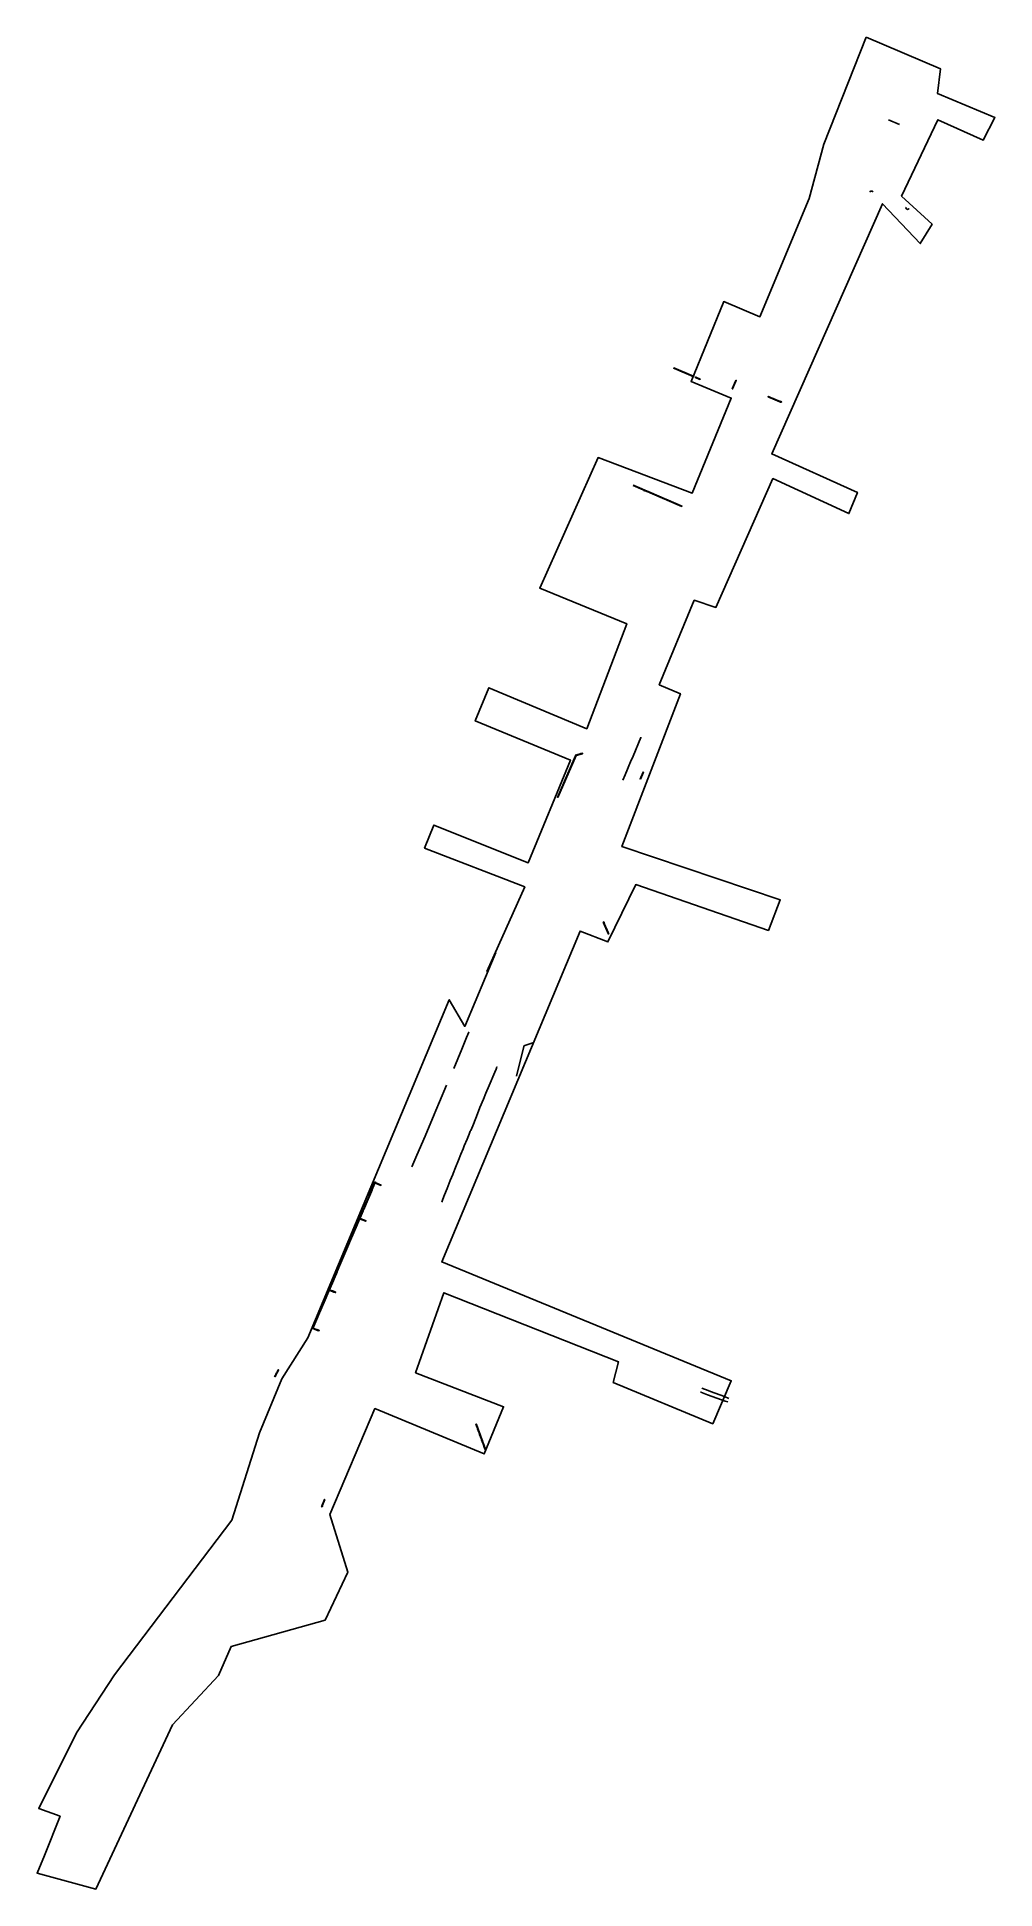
# Model space of a CAD drawing. Header units: metres. Extents: x 3778 to 4347, y -11410 to -10309.
import ezdxf

# ---------------------------------------------------------------- set-up
doc = ezdxf.new("R2010")
doc.units = ezdxf.units.M
for name, color, linetype in [('GC_DRAINAGE_TRAY', 4, 'Continuous'), ('GC_SIDEWALK_EDGE', 9, 'Continuous'), ('GC_SITE_BOUNDARY', 7, 'Continuous'), ('GC_TEST_GREEN_ZONE', 3, 'Continuous')]:
    doc.layers.add(name, color=color, linetype=linetype)

msp = doc.modelspace()

# ---------------------------------------------------------------- linework, layer by layer
at = {"layer": 'GC_DRAINAGE_TRAY'}
for points in [[(4290.6, -10361.3), (4284.1, -10358.6)], [(4168.6, -10511.2), (4156.9, -10506.3)], [(4172.3, -10512.8), (4169.7, -10511.7)], [(4193.5, -10513.5), (4191.3, -10518.5)], [(4212.6, -10523.4), (4220.2, -10526.5)], [(4132.4, -10576.1), (4161.1, -10588.4)], [(4087.6, -10761.5), (4098.5, -10736.6)], [(4098.5, -10736.5), (4102.1, -10735.5)], [(4136.7, -10750.6), (4138.5, -10746.5)], [(4117.7, -10842.7), (4114.6, -10835.6)], [(3942, -11077.2), (3978.9, -10990.8)], [(3978.9, -10990.6), (3982.5, -10992.2)], [(3969.7, -11012), (3973.4, -11013.5)], [(3951.8, -11054.4), (3955.4, -11055.9)], [(3942, -11077.2), (3945.7, -11078.7)], [(3919.5, -11105.9), (3921.6, -11101.9)], [(4044.7, -11149.1), (4039.2, -11134.4)], [(3948.9, -11178.9), (3947.3, -11183)]]:
    msp.add_lwpolyline(points, dxfattribs=at)
for points in [[(4157, -10506.3), (4156.9, -10506.5), (4156.5, -10506.3), (4156.6, -10506.1)], [(4157.5, -10506.5), (4157.4, -10506.7), (4156.9, -10506.5), (4157, -10506.3)], [(4158, -10506.7), (4157.9, -10506.9), (4157.4, -10506.7), (4157.5, -10506.5)], [(4158.4, -10506.9), (4158.3, -10507.1), (4157.9, -10506.9), (4158, -10506.7)], [(4158.9, -10507.1), (4158.8, -10507.3), (4158.3, -10507.1), (4158.4, -10506.9)], [(4159.3, -10507.3), (4159.3, -10507.5), (4158.8, -10507.3), (4158.9, -10507.1)], [(4159.8, -10507.5), (4159.7, -10507.7), (4159.3, -10507.5), (4159.3, -10507.3)], [(4160.3, -10507.7), (4160.2, -10507.9), (4159.7, -10507.7), (4159.8, -10507.5)], [(4160.7, -10507.9), (4160.6, -10508.1), (4160.2, -10507.9), (4160.3, -10507.7)], [(4161.2, -10508.1), (4161.1, -10508.3), (4160.6, -10508.1), (4160.7, -10507.9)], [(4161.7, -10508.3), (4161.6, -10508.5), (4161.1, -10508.3), (4161.2, -10508.1)], [(4162.1, -10508.4), (4162, -10508.7), (4161.6, -10508.5), (4161.7, -10508.3)], [(4162.6, -10508.6), (4162.5, -10508.9), (4162, -10508.7), (4162.1, -10508.4)], [(4163, -10508.8), (4162.9, -10509.1), (4162.5, -10508.9), (4162.6, -10508.6)], [(4163.5, -10509), (4163.4, -10509.3), (4162.9, -10509.1), (4163, -10508.8)], [(4164, -10509.2), (4163.9, -10509.5), (4163.4, -10509.3), (4163.5, -10509)], [(4164.4, -10509.4), (4164.3, -10509.7), (4163.9, -10509.5), (4164, -10509.2)], [(4164.9, -10509.6), (4164.8, -10509.8), (4164.3, -10509.7), (4164.4, -10509.4)], [(4165.3, -10509.8), (4165.2, -10510), (4164.8, -10509.8), (4164.9, -10509.6)], [(4165.8, -10510), (4165.7, -10510.2), (4165.2, -10510), (4165.3, -10509.8)], [(4166.3, -10510.2), (4166.2, -10510.4), (4165.7, -10510.2), (4165.8, -10510)], [(4166.7, -10510.4), (4166.6, -10510.6), (4166.2, -10510.4), (4166.3, -10510.2)], [(4167.2, -10510.6), (4167.1, -10510.8), (4166.6, -10510.6), (4166.7, -10510.4)], [(4167.6, -10510.8), (4167.5, -10511), (4167.1, -10510.8), (4167.2, -10510.6)], [(4168.1, -10511), (4168, -10511.2), (4167.5, -10511), (4167.6, -10510.8)], [(4168.6, -10511.2), (4168.5, -10511.4), (4168, -10511.2), (4168.1, -10511)], [(4170, -10511.8), (4169.9, -10512), (4169.4, -10511.8), (4169.5, -10511.6)], [(4170.4, -10512), (4170.3, -10512.2), (4169.9, -10512), (4170, -10511.8)], [(4170.9, -10512.2), (4170.8, -10512.4), (4170.3, -10512.2), (4170.4, -10512)], [(4171.3, -10512.4), (4171.2, -10512.6), (4170.8, -10512.4), (4170.9, -10512.2)], [(4171.8, -10512.6), (4171.7, -10512.8), (4171.2, -10512.6), (4171.3, -10512.4)], [(4172.3, -10512.8), (4172.2, -10513), (4171.7, -10512.8), (4171.8, -10512.6)], [(4192.9, -10514.8), (4193.1, -10514.9), (4192.9, -10515.4), (4192.7, -10515.3)], [(4193.1, -10514.4), (4193.3, -10514.5), (4193.1, -10514.9), (4192.9, -10514.8)], [(4193.3, -10513.9), (4193.5, -10514), (4193.3, -10514.5), (4193.1, -10514.4)], [(4193.5, -10513.5), (4193.7, -10513.5), (4193.5, -10514), (4193.3, -10513.9)], [(4191.5, -10518.1), (4191.7, -10518.1), (4191.5, -10518.6), (4191.3, -10518.5)], [(4191.7, -10517.6), (4191.9, -10517.7), (4191.7, -10518.1), (4191.5, -10518.1)], [(4191.9, -10517.1), (4192.1, -10517.2), (4191.9, -10517.7), (4191.7, -10517.6)], [(4192.1, -10516.7), (4192.3, -10516.8), (4192.1, -10517.2), (4191.9, -10517.1)], [(4192.3, -10516.2), (4192.5, -10516.3), (4192.3, -10516.8), (4192.1, -10516.7)], [(4192.5, -10515.8), (4192.7, -10515.8), (4192.5, -10516.3), (4192.3, -10516.2)], [(4192.7, -10515.3), (4192.9, -10515.4), (4192.7, -10515.8), (4192.5, -10515.8)], [(4212.6, -10523.4), (4212.7, -10523.1), (4213.2, -10523.3), (4213.1, -10523.5)], [(4213.1, -10523.5), (4213.2, -10523.3), (4213.6, -10523.5), (4213.5, -10523.7)], [(4213.5, -10523.7), (4213.6, -10523.5), (4214.1, -10523.7), (4214, -10523.9)], [(4214, -10523.9), (4214.1, -10523.7), (4214.5, -10523.9), (4214.5, -10524.1)], [(4214.5, -10524.1), (4214.5, -10523.9), (4215, -10524.1), (4214.9, -10524.3)], [(4214.9, -10524.3), (4215, -10524.1), (4215.5, -10524.3), (4215.4, -10524.5)], [(4215.4, -10524.5), (4215.5, -10524.3), (4215.9, -10524.4), (4215.8, -10524.7)], [(4215.8, -10524.7), (4215.9, -10524.4), (4216.4, -10524.6), (4216.3, -10524.9)], [(4216.3, -10524.9), (4216.4, -10524.6), (4216.9, -10524.8), (4216.8, -10525)], [(4216.8, -10525), (4216.9, -10524.8), (4217.3, -10525), (4217.2, -10525.2)], [(4217.2, -10525.2), (4217.3, -10525), (4217.8, -10525.2), (4217.7, -10525.4)], [(4217.7, -10525.4), (4217.8, -10525.2), (4218.3, -10525.4), (4218.2, -10525.6)], [(4218.2, -10525.6), (4218.3, -10525.4), (4218.7, -10525.6), (4218.6, -10525.8)], [(4218.6, -10525.8), (4218.7, -10525.6), (4219.2, -10525.8), (4219.1, -10526)], [(4219.1, -10526), (4219.2, -10525.8), (4219.6, -10525.9), (4219.6, -10526.2)], [(4219.6, -10526.2), (4219.6, -10525.9), (4220.1, -10526.1), (4220, -10526.4)], [(4220, -10526.4), (4220.1, -10526.1), (4220.6, -10526.3), (4220.5, -10526.5)], [(4132.4, -10576.1), (4132.5, -10575.9), (4132.9, -10576.1), (4132.8, -10576.3)], [(4132.8, -10576.3), (4132.9, -10576.1), (4133.4, -10576.3), (4133.3, -10576.5)], [(4133.3, -10576.5), (4133.4, -10576.3), (4133.8, -10576.5), (4133.7, -10576.7)], [(4133.7, -10576.7), (4133.8, -10576.5), (4134.3, -10576.7), (4134.2, -10576.9)], [(4134.2, -10576.9), (4134.3, -10576.7), (4134.8, -10576.8), (4134.7, -10577.1)], [(4134.7, -10577.1), (4134.8, -10576.8), (4135.2, -10577), (4135.1, -10577.3)], [(4135.1, -10577.3), (4135.2, -10577), (4135.7, -10577.2), (4135.6, -10577.5)], [(4135.6, -10577.5), (4135.7, -10577.2), (4136.1, -10577.4), (4136, -10577.7)], [(4136, -10577.7), (4136.1, -10577.4), (4136.6, -10577.6), (4136.5, -10577.9)], [(4136.5, -10577.9), (4136.6, -10577.6), (4137.1, -10577.8), (4137, -10578.1)], [(4137, -10578.1), (4137.1, -10577.8), (4137.5, -10578), (4137.4, -10578.3)], [(4137.4, -10578.3), (4137.5, -10578), (4138, -10578.2), (4137.9, -10578.5)], [(4137.9, -10578.5), (4138, -10578.2), (4138.4, -10578.4), (4138.3, -10578.7)], [(4138.3, -10578.7), (4138.4, -10578.4), (4138.9, -10578.6), (4138.8, -10578.9)], [(4138.8, -10578.9), (4138.9, -10578.6), (4139.4, -10578.8), (4139.3, -10579.1)], [(4139.3, -10579.1), (4139.4, -10578.8), (4139.8, -10579), (4139.7, -10579.2)], [(4139.7, -10579.2), (4139.8, -10579), (4140.3, -10579.2), (4140.2, -10579.4)], [(4140.2, -10579.4), (4140.3, -10579.2), (4140.7, -10579.4), (4140.6, -10579.6)], [(4140.6, -10579.6), (4140.7, -10579.4), (4141.2, -10579.6), (4141.1, -10579.8)], [(4141.1, -10579.8), (4141.2, -10579.6), (4141.7, -10579.8), (4141.6, -10580)], [(4141.6, -10580), (4141.7, -10579.8), (4142.1, -10580), (4142, -10580.2)], [(4142, -10580.2), (4142.1, -10580), (4142.6, -10580.2), (4142.5, -10580.4)], [(4142.5, -10580.4), (4142.6, -10580.2), (4143, -10580.4), (4142.9, -10580.6)], [(4142.9, -10580.6), (4143, -10580.4), (4143.5, -10580.6), (4143.4, -10580.8)], [(4143.4, -10580.8), (4143.5, -10580.6), (4144, -10580.8), (4143.9, -10581)], [(4143.9, -10581), (4144, -10580.8), (4144.4, -10581), (4144.3, -10581.2)], [(4144.3, -10581.2), (4144.4, -10581), (4144.9, -10581.2), (4144.8, -10581.4)], [(4144.8, -10581.4), (4144.9, -10581.2), (4145.3, -10581.4), (4145.2, -10581.6)], [(4145.2, -10581.6), (4145.3, -10581.4), (4145.8, -10581.6), (4145.7, -10581.8)], [(4145.7, -10581.8), (4145.8, -10581.6), (4146.3, -10581.8), (4146.2, -10582)], [(4146.2, -10582), (4146.3, -10581.8), (4146.7, -10582), (4146.6, -10582.2)], [(4146.6, -10582.2), (4146.7, -10582), (4147.2, -10582.2), (4147.1, -10582.4)], [(4147.1, -10582.4), (4147.2, -10582.2), (4147.6, -10582.4), (4147.5, -10582.6)], [(4147.5, -10582.6), (4147.6, -10582.4), (4148.1, -10582.6), (4148, -10582.8)], [(4148, -10582.8), (4148.1, -10582.6), (4148.6, -10582.8), (4148.5, -10583)], [(4148.5, -10583), (4148.6, -10582.8), (4149, -10583), (4148.9, -10583.2)], [(4148.9, -10583.2), (4149, -10583), (4149.5, -10583.2), (4149.4, -10583.4)], [(4149.4, -10583.4), (4149.5, -10583.2), (4149.9, -10583.4), (4149.8, -10583.6)], [(4149.8, -10583.6), (4149.9, -10583.4), (4150.4, -10583.6), (4150.3, -10583.8)], [(4150.3, -10583.8), (4150.4, -10583.6), (4150.8, -10583.8), (4150.8, -10584)], [(4150.8, -10584), (4150.8, -10583.8), (4151.3, -10583.9), (4151.2, -10584.2)], [(4151.2, -10584.2), (4151.3, -10583.9), (4151.8, -10584.1), (4151.7, -10584.4)], [(4151.7, -10584.4), (4151.8, -10584.1), (4152.2, -10584.3), (4152.1, -10584.6)], [(4152.1, -10584.6), (4152.2, -10584.3), (4152.7, -10584.5), (4152.6, -10584.8)], [(4152.6, -10584.8), (4152.7, -10584.5), (4153.1, -10584.7), (4153, -10585)], [(4153, -10585), (4153.1, -10584.7), (4153.6, -10584.9), (4153.5, -10585.2)], [(4153.5, -10585.2), (4153.6, -10584.9), (4154.1, -10585.1), (4154, -10585.4)], [(4154, -10585.4), (4154.1, -10585.1), (4154.5, -10585.3), (4154.4, -10585.6)], [(4154.4, -10585.6), (4154.5, -10585.3), (4155, -10585.5), (4154.9, -10585.8)], [(4154.9, -10585.8), (4155, -10585.5), (4155.4, -10585.7), (4155.3, -10586)], [(4155.3, -10586), (4155.4, -10585.7), (4155.9, -10585.9), (4155.8, -10586.1)], [(4155.8, -10586.1), (4155.9, -10585.9), (4156.4, -10586.1), (4156.3, -10586.3)], [(4156.3, -10586.3), (4156.4, -10586.1), (4156.8, -10586.3), (4156.7, -10586.5)], [(4156.7, -10586.5), (4156.8, -10586.3), (4157.3, -10586.5), (4157.2, -10586.7)], [(4157.2, -10586.7), (4157.3, -10586.5), (4157.7, -10586.7), (4157.6, -10586.9)], [(4157.6, -10586.9), (4157.7, -10586.7), (4158.2, -10586.9), (4158.1, -10587.1)], [(4158.1, -10587.1), (4158.2, -10586.9), (4158.7, -10587.1), (4158.6, -10587.3)], [(4158.6, -10587.3), (4158.7, -10587.1), (4159.1, -10587.3), (4159, -10587.5)], [(4159, -10587.5), (4159.1, -10587.3), (4159.6, -10587.5), (4159.5, -10587.7)], [(4159.5, -10587.7), (4159.6, -10587.5), (4160, -10587.7), (4159.9, -10587.9)], [(4159.9, -10587.9), (4160, -10587.7), (4160.5, -10587.9), (4160.4, -10588.1)], [(4160.4, -10588.1), (4160.5, -10587.9), (4161, -10588.1), (4160.9, -10588.3)], [(4160.9, -10588.3), (4161, -10588.1), (4161.4, -10588.3), (4161.3, -10588.5)], [(4101.4, -10735.7), (4101.3, -10735.4), (4101.8, -10735.3), (4101.8, -10735.5)], [(4101.8, -10735.5), (4101.8, -10735.3), (4102.3, -10735.2), (4102.3, -10735.4)], [(4094, -10746.8), (4093.8, -10746.7), (4094, -10746.3), (4094.2, -10746.4)], [(4094.2, -10746.4), (4094, -10746.3), (4094.2, -10745.8), (4094.4, -10745.9)], [(4094.4, -10745.9), (4094.2, -10745.8), (4094.4, -10745.4), (4094.6, -10745.5)], [(4094.6, -10745.5), (4094.4, -10745.4), (4094.6, -10744.9), (4094.8, -10745)], [(4094.8, -10745), (4094.6, -10744.9), (4094.8, -10744.4), (4095, -10744.5)], [(4095, -10744.5), (4094.8, -10744.4), (4095, -10744), (4095.2, -10744.1)], [(4095.2, -10744.1), (4095, -10744), (4095.2, -10743.5), (4095.4, -10743.6)], [(4095.4, -10743.6), (4095.2, -10743.5), (4095.4, -10743.1), (4095.6, -10743.2)], [(4095.6, -10743.2), (4095.4, -10743.1), (4095.6, -10742.6), (4095.8, -10742.7)], [(4095.8, -10742.7), (4095.6, -10742.6), (4095.8, -10742.2), (4096, -10742.3)], [(4096, -10742.3), (4095.8, -10742.2), (4096, -10741.7), (4096.2, -10741.8)], [(4096.2, -10741.8), (4096, -10741.7), (4096.2, -10741.2), (4096.4, -10741.3)], [(4096.4, -10741.3), (4096.2, -10741.2), (4096.4, -10740.8), (4096.6, -10740.9)], [(4096.6, -10740.9), (4096.4, -10740.8), (4096.6, -10740.3), (4096.8, -10740.4)], [(4096.8, -10740.4), (4096.6, -10740.3), (4096.8, -10739.9), (4097, -10740)], [(4097, -10740), (4096.8, -10739.9), (4097, -10739.4), (4097.2, -10739.5)], [(4097.2, -10739.5), (4097, -10739.4), (4097.2, -10738.9), (4097.4, -10739)], [(4097.4, -10739), (4097.2, -10738.9), (4097.4, -10738.5), (4097.6, -10738.6)], [(4097.6, -10738.6), (4097.4, -10738.5), (4097.6, -10738), (4097.8, -10738.1)], [(4097.8, -10738.1), (4097.6, -10738), (4097.8, -10737.6), (4098, -10737.7)], [(4098, -10737.7), (4097.8, -10737.6), (4098, -10737.1), (4098.2, -10737.2)], [(4098.2, -10737.2), (4098, -10737.1), (4098.2, -10736.7), (4098.4, -10736.8)], [(4098.4, -10736.8), (4098.2, -10736.7), (4098.4, -10736.2), (4098.6, -10736.3)], [(4098.5, -10736.5), (4098.4, -10736.3), (4098.9, -10736.1), (4099, -10736.4)], [(4099, -10736.4), (4098.9, -10736.1), (4099.4, -10736), (4099.4, -10736.2)], [(4099.4, -10736.2), (4099.4, -10736), (4099.9, -10735.9), (4099.9, -10736.1)], [(4099.9, -10736.1), (4099.9, -10735.9), (4100.3, -10735.7), (4100.4, -10736)], [(4100.4, -10736), (4100.3, -10735.7), (4100.8, -10735.6), (4100.9, -10735.8)], [(4100.9, -10735.8), (4100.8, -10735.6), (4101.3, -10735.4), (4101.4, -10735.7)], [(4138.3, -10746.9), (4138.1, -10746.8), (4138.3, -10746.4), (4138.5, -10746.5)], [(4089.2, -10757.8), (4089, -10757.7), (4089.2, -10757.3), (4089.4, -10757.4)], [(4089.4, -10757.4), (4089.2, -10757.3), (4089.4, -10756.8), (4089.6, -10756.9)], [(4089.6, -10756.9), (4089.4, -10756.8), (4089.6, -10756.4), (4089.8, -10756.5)], [(4089.8, -10756.5), (4089.6, -10756.4), (4089.8, -10755.9), (4090, -10756)], [(4090, -10756), (4089.8, -10755.9), (4090, -10755.4), (4090.2, -10755.5)], [(4090.2, -10755.5), (4090, -10755.4), (4090.2, -10755), (4090.4, -10755.1)], [(4090.4, -10755.1), (4090.2, -10755), (4090.4, -10754.5), (4090.6, -10754.6)], [(4090.6, -10754.6), (4090.4, -10754.5), (4090.6, -10754.1), (4090.8, -10754.2)], [(4090.8, -10754.2), (4090.6, -10754.1), (4090.8, -10753.6), (4091, -10753.7)], [(4091, -10753.7), (4090.8, -10753.6), (4091, -10753.2), (4091.2, -10753.3)], [(4091.2, -10753.3), (4091, -10753.2), (4091.2, -10752.7), (4091.4, -10752.8)], [(4091.4, -10752.8), (4091.2, -10752.7), (4091.4, -10752.2), (4091.6, -10752.3)], [(4091.6, -10752.3), (4091.4, -10752.2), (4091.6, -10751.8), (4091.8, -10751.9)], [(4091.8, -10751.9), (4091.6, -10751.8), (4091.8, -10751.3), (4092, -10751.4)], [(4092, -10751.4), (4091.8, -10751.3), (4092, -10750.9), (4092.2, -10751)], [(4092.2, -10751), (4092, -10750.9), (4092.2, -10750.4), (4092.4, -10750.5)], [(4092.4, -10750.5), (4092.2, -10750.4), (4092.4, -10749.9), (4092.6, -10750)], [(4092.6, -10750), (4092.4, -10749.9), (4092.6, -10749.5), (4092.8, -10749.6)], [(4092.8, -10749.6), (4092.6, -10749.5), (4092.8, -10749), (4093, -10749.1)], [(4093, -10749.1), (4092.8, -10749), (4093, -10748.6), (4093.2, -10748.7)], [(4093.2, -10748.7), (4093, -10748.6), (4093.2, -10748.1), (4093.4, -10748.2)], [(4093.4, -10748.2), (4093.2, -10748.1), (4093.4, -10747.7), (4093.6, -10747.8)], [(4093.6, -10747.8), (4093.4, -10747.7), (4093.6, -10747.2), (4093.8, -10747.3)], [(4093.8, -10747.3), (4093.6, -10747.2), (4093.8, -10746.7), (4094, -10746.8)], [(4136.7, -10750.6), (4136.5, -10750.5), (4136.7, -10750), (4136.9, -10750.1)], [(4136.9, -10750.1), (4136.7, -10750), (4136.9, -10749.6), (4137.1, -10749.7)], [(4137.1, -10749.7), (4136.9, -10749.6), (4137.1, -10749.1), (4137.3, -10749.2)], [(4137.3, -10749.2), (4137.1, -10749.1), (4137.3, -10748.7), (4137.5, -10748.8)], [(4137.5, -10748.8), (4137.3, -10748.7), (4137.5, -10748.2), (4137.7, -10748.3)], [(4137.7, -10748.3), (4137.5, -10748.2), (4137.7, -10747.8), (4137.9, -10747.9)], [(4137.9, -10747.9), (4137.7, -10747.8), (4137.9, -10747.3), (4138.1, -10747.4)], [(4138.1, -10747.4), (4137.9, -10747.3), (4138.1, -10746.8), (4138.3, -10746.9)], [(4087.6, -10761.5), (4087.4, -10761.4), (4087.6, -10760.9), (4087.8, -10761)], [(4087.8, -10761), (4087.6, -10760.9), (4087.8, -10760.5), (4088, -10760.6)], [(4088, -10760.6), (4087.8, -10760.5), (4088, -10760), (4088.2, -10760.1)], [(4088.2, -10760.1), (4088, -10760), (4088.2, -10759.6), (4088.4, -10759.7)], [(4088.4, -10759.7), (4088.2, -10759.6), (4088.4, -10759.1), (4088.6, -10759.2)], [(4088.6, -10759.2), (4088.4, -10759.1), (4088.6, -10758.7), (4088.8, -10758.8)], [(4088.8, -10758.8), (4088.6, -10758.7), (4088.8, -10758.2), (4089, -10758.3)], [(4089, -10758.3), (4088.8, -10758.2), (4089, -10757.7), (4089.2, -10757.8)], [(4114.6, -10835.6), (4114.9, -10835.5), (4115.1, -10836), (4114.8, -10836.1)], [(4114.8, -10836.1), (4115.1, -10836), (4115.3, -10836.4), (4115, -10836.5)], [(4115, -10836.5), (4115.2, -10836.4), (4115.4, -10836.9), (4115.2, -10837)], [(4115.2, -10836.9), (4115.4, -10836.8), (4115.6, -10837.3), (4115.4, -10837.4)], [(4115.4, -10837.4), (4115.6, -10837.3), (4115.8, -10837.7), (4115.6, -10837.8)], [(4115.6, -10837.8), (4115.8, -10837.7), (4116, -10838.2), (4115.8, -10838.3)], [(4115.8, -10838.3), (4116, -10838.2), (4116.2, -10838.6), (4116, -10838.7)], [(4116, -10838.7), (4116.2, -10838.6), (4116.4, -10839.1), (4116.2, -10839.2)], [(4116.2, -10839.1), (4116.4, -10839), (4116.6, -10839.5), (4116.4, -10839.6)], [(4116.4, -10839.6), (4116.6, -10839.5), (4116.8, -10839.9), (4116.6, -10840)], [(4116.6, -10840), (4116.8, -10839.9), (4117, -10840.4), (4116.8, -10840.5)], [(4116.7, -10840.5), (4117, -10840.4), (4117.2, -10840.8), (4116.9, -10840.9)], [(4116.9, -10840.9), (4117.2, -10840.8), (4117.4, -10841.3), (4117.1, -10841.4)], [(4117.1, -10841.3), (4117.4, -10841.2), (4117.6, -10841.7), (4117.3, -10841.8)], [(4117.3, -10841.8), (4117.5, -10841.7), (4117.7, -10842.1), (4117.5, -10842.2)], [(4117.5, -10842.2), (4117.7, -10842.1), (4117.9, -10842.6), (4117.7, -10842.7)], [(3975, -11000), (3974.8, -10999.9), (3975, -10999.4), (3975.2, -10999.5)], [(3975.2, -10999.5), (3975, -10999.4), (3975.2, -10999), (3975.4, -10999.1)], [(3975.4, -10999.1), (3975.2, -10999), (3975.4, -10998.5), (3975.6, -10998.6)], [(3975.6, -10998.6), (3975.4, -10998.5), (3975.5, -10998), (3975.8, -10998.1)], [(3975.8, -10998.1), (3975.5, -10998), (3975.7, -10997.6), (3976, -10997.7)], [(3976, -10997.7), (3975.7, -10997.6), (3975.9, -10997.1), (3976.2, -10997.2)], [(3976.2, -10997.2), (3975.9, -10997.1), (3976.1, -10996.7), (3976.4, -10996.8)], [(3976.4, -10996.8), (3976.1, -10996.7), (3976.3, -10996.2), (3976.6, -10996.3)], [(3976.6, -10996.3), (3976.3, -10996.2), (3976.5, -10995.7), (3976.8, -10995.8)], [(3976.8, -10995.8), (3976.5, -10995.7), (3976.7, -10995.3), (3977, -10995.4)], [(3977, -10995.4), (3976.7, -10995.3), (3976.9, -10994.8), (3977.2, -10994.9)], [(3977.2, -10994.9), (3976.9, -10994.8), (3977.1, -10994.4), (3977.3, -10994.5)], [(3977.3, -10994.5), (3977.1, -10994.4), (3977.3, -10993.9), (3977.5, -10994)], [(3977.5, -10994), (3977.3, -10993.9), (3977.5, -10993.4), (3977.7, -10993.5)], [(3977.7, -10993.5), (3977.5, -10993.4), (3977.7, -10993), (3977.9, -10993.1)], [(3977.9, -10993.1), (3977.7, -10993), (3977.9, -10992.5), (3978.1, -10992.6)], [(3978.1, -10992.6), (3977.9, -10992.5), (3978.1, -10992.1), (3978.3, -10992.2)], [(3978.3, -10992.2), (3978.1, -10992.1), (3978.3, -10991.6), (3978.5, -10991.7)], [(3978.5, -10991.7), (3978.3, -10991.6), (3978.5, -10991.1), (3978.7, -10991.2)], [(3978.7, -10991.2), (3978.5, -10991.1), (3978.7, -10990.7), (3978.9, -10990.8)], [(3978.9, -10990.8), (3978.7, -10990.7), (3978.9, -10990.2), (3979.1, -10990.3)], [(3978.9, -10990.6), (3979, -10990.3), (3979.4, -10990.5), (3979.3, -10990.8)], [(3979.3, -10990.8), (3979.4, -10990.5), (3979.9, -10990.8), (3979.8, -10991)], [(3979.8, -10991), (3979.9, -10990.8), (3980.4, -10991), (3980.3, -10991.2)], [(3980.3, -10991.2), (3980.4, -10991), (3980.8, -10991.2), (3980.7, -10991.4)], [(3980.7, -10991.4), (3980.8, -10991.2), (3981.3, -10991.4), (3981.2, -10991.6)], [(3981.2, -10991.6), (3981.3, -10991.4), (3981.7, -10991.6), (3981.6, -10991.8)], [(3981.6, -10991.8), (3981.7, -10991.6), (3982.2, -10991.8), (3982.1, -10992)], [(3982.1, -10992), (3982.2, -10991.8), (3982.6, -10992), (3982.5, -10992.2)], [(3970.3, -11011), (3970.1, -11010.9), (3970.2, -11010.5), (3970.5, -11010.6)], [(3970.5, -11010.6), (3970.2, -11010.5), (3970.4, -11010), (3970.7, -11010.1)], [(3970.7, -11010.1), (3970.4, -11010), (3970.6, -11009.5), (3970.9, -11009.6)], [(3970.9, -11009.6), (3970.6, -11009.5), (3970.8, -11009.1), (3971.1, -11009.2)], [(3971.1, -11009.2), (3970.8, -11009.1), (3971, -11008.6), (3971.3, -11008.7)], [(3971.3, -11008.7), (3971, -11008.6), (3971.2, -11008.2), (3971.5, -11008.3)], [(3971.5, -11008.3), (3971.2, -11008.2), (3971.4, -11007.7), (3971.7, -11007.8)], [(3971.7, -11007.8), (3971.4, -11007.7), (3971.6, -11007.2), (3971.9, -11007.3)], [(3971.9, -11007.3), (3971.6, -11007.2), (3971.8, -11006.8), (3972, -11006.9)], [(3972, -11006.9), (3971.8, -11006.8), (3972, -11006.3), (3972.2, -11006.4)], [(3972.2, -11006.4), (3972, -11006.3), (3972.2, -11005.9), (3972.4, -11006)], [(3972.4, -11006), (3972.2, -11005.9), (3972.4, -11005.4), (3972.6, -11005.5)], [(3972.6, -11005.5), (3972.4, -11005.4), (3972.6, -11004.9), (3972.8, -11005)], [(3972.8, -11005), (3972.6, -11004.9), (3972.8, -11004.5), (3973, -11004.6)], [(3973, -11004.6), (3972.8, -11004.5), (3973, -11004), (3973.2, -11004.1)], [(3973.2, -11004.1), (3973, -11004), (3973.2, -11003.6), (3973.4, -11003.7)], [(3973.4, -11003.7), (3973.2, -11003.6), (3973.4, -11003.1), (3973.6, -11003.2)], [(3973.6, -11003.2), (3973.4, -11003.1), (3973.6, -11002.6), (3973.8, -11002.7)], [(3973.8, -11002.7), (3973.6, -11002.6), (3973.8, -11002.2), (3974, -11002.3)], [(3974, -11002.3), (3973.8, -11002.2), (3974, -11001.7), (3974.2, -11001.8)], [(3974.2, -11001.8), (3974, -11001.7), (3974.2, -11001.3), (3974.4, -11001.4)], [(3974.4, -11001.4), (3974.2, -11001.3), (3974.4, -11000.8), (3974.6, -11000.9)], [(3974.6, -11000.9), (3974.4, -11000.8), (3974.6, -11000.3), (3974.8, -11000.4)], [(3974.8, -11000.4), (3974.6, -11000.3), (3974.8, -10999.9), (3975, -11000)], [(3965.6, -11022.1), (3965.3, -11022), (3965.5, -11021.5), (3965.8, -11021.6)], [(3965.8, -11021.6), (3965.5, -11021.5), (3965.7, -11021), (3966, -11021.1)], [(3966, -11021.1), (3965.7, -11021), (3965.9, -11020.6), (3966.2, -11020.7)], [(3966.2, -11020.7), (3965.9, -11020.6), (3966.1, -11020.1), (3966.4, -11020.2)], [(3966.4, -11020.2), (3966.1, -11020.1), (3966.3, -11019.7), (3966.6, -11019.8)], [(3966.6, -11019.8), (3966.3, -11019.7), (3966.5, -11019.2), (3966.8, -11019.3)], [(3966.8, -11019.3), (3966.5, -11019.2), (3966.7, -11018.7), (3966.9, -11018.8)], [(3966.9, -11018.8), (3966.7, -11018.7), (3966.9, -11018.3), (3967.1, -11018.4)], [(3967.1, -11018.4), (3966.9, -11018.3), (3967.1, -11017.8), (3967.3, -11017.9)], [(3967.3, -11017.9), (3967.1, -11017.8), (3967.3, -11017.4), (3967.5, -11017.5)], [(3967.5, -11017.5), (3967.3, -11017.4), (3967.5, -11016.9), (3967.7, -11017)], [(3967.7, -11017), (3967.5, -11016.9), (3967.7, -11016.4), (3967.9, -11016.5)], [(3967.9, -11016.5), (3967.7, -11016.4), (3967.9, -11016), (3968.1, -11016.1)], [(3968.1, -11016.1), (3967.9, -11016), (3968.1, -11015.5), (3968.3, -11015.6)], [(3968.3, -11015.6), (3968.1, -11015.5), (3968.3, -11015.1), (3968.5, -11015.2)], [(3968.5, -11015.2), (3968.3, -11015.1), (3968.5, -11014.6), (3968.7, -11014.7)], [(3968.7, -11014.7), (3968.5, -11014.6), (3968.7, -11014.1), (3968.9, -11014.2)], [(3968.9, -11014.2), (3968.7, -11014.1), (3968.9, -11013.7), (3969.1, -11013.8)], [(3969.1, -11013.8), (3968.9, -11013.7), (3969.1, -11013.2), (3969.3, -11013.3)], [(3969.3, -11013.3), (3969.1, -11013.2), (3969.3, -11012.8), (3969.5, -11012.9)], [(3969.5, -11012.9), (3969.3, -11012.8), (3969.5, -11012.3), (3969.7, -11012.4)], [(3969.7, -11012.4), (3969.5, -11012.3), (3969.7, -11011.8), (3969.9, -11011.9)], [(3969.9, -11011.9), (3969.7, -11011.8), (3969.9, -11011.4), (3970.1, -11011.5)], [(3969.7, -11012), (3969.8, -11011.7), (3970.3, -11011.9), (3970.2, -11012.2)], [(3970.1, -11011.5), (3969.9, -11011.4), (3970.1, -11010.9), (3970.3, -11011)], [(3970.2, -11012.2), (3970.3, -11011.9), (3970.7, -11012.1), (3970.6, -11012.3)], [(3970.6, -11012.3), (3970.7, -11012.1), (3971.2, -11012.3), (3971.1, -11012.5)], [(3971.1, -11012.5), (3971.2, -11012.3), (3971.6, -11012.5), (3971.6, -11012.7)], [(3971.6, -11012.7), (3971.6, -11012.5), (3972.1, -11012.7), (3972, -11012.9)], [(3972, -11012.9), (3972.1, -11012.7), (3972.6, -11012.9), (3972.5, -11013.1)], [(3972.5, -11013.1), (3972.6, -11012.9), (3973, -11013.1), (3972.9, -11013.3)], [(3972.9, -11013.3), (3973, -11013.1), (3973.5, -11013.2), (3973.4, -11013.5)], [(3960.9, -11033.1), (3960.6, -11033), (3960.8, -11032.5), (3961.1, -11032.6)], [(3961.1, -11032.6), (3960.8, -11032.5), (3961, -11032.1), (3961.3, -11032.2)], [(3961.3, -11032.2), (3961, -11032.1), (3961.2, -11031.6), (3961.5, -11031.7)], [(3961.5, -11031.7), (3961.2, -11031.6), (3961.4, -11031.2), (3961.7, -11031.3)], [(3961.7, -11031.3), (3961.4, -11031.2), (3961.6, -11030.7), (3961.8, -11030.8)], [(3961.8, -11030.8), (3961.6, -11030.7), (3961.8, -11030.2), (3962, -11030.3)], [(3962, -11030.3), (3961.8, -11030.2), (3962, -11029.8), (3962.2, -11029.9)], [(3962.2, -11029.9), (3962, -11029.8), (3962.2, -11029.3), (3962.4, -11029.4)], [(3962.4, -11029.4), (3962.2, -11029.3), (3962.4, -11028.9), (3962.6, -11029)], [(3962.6, -11029), (3962.4, -11028.9), (3962.6, -11028.4), (3962.8, -11028.5)], [(3962.8, -11028.5), (3962.6, -11028.4), (3962.8, -11027.9), (3963, -11028)], [(3963, -11028), (3962.8, -11027.9), (3963, -11027.5), (3963.2, -11027.6)], [(3963.2, -11027.6), (3963, -11027.5), (3963.2, -11027), (3963.4, -11027.1)], [(3963.4, -11027.1), (3963.2, -11027), (3963.4, -11026.6), (3963.6, -11026.7)], [(3963.6, -11026.7), (3963.4, -11026.6), (3963.6, -11026.1), (3963.8, -11026.2)], [(3963.8, -11026.2), (3963.6, -11026.1), (3963.8, -11025.6), (3964, -11025.7)], [(3964, -11025.7), (3963.8, -11025.6), (3964, -11025.2), (3964.2, -11025.3)], [(3964.2, -11025.3), (3964, -11025.2), (3964.2, -11024.7), (3964.4, -11024.8)], [(3964.4, -11024.8), (3964.2, -11024.7), (3964.4, -11024.3), (3964.6, -11024.4)], [(3964.6, -11024.4), (3964.4, -11024.3), (3964.6, -11023.8), (3964.8, -11023.9)], [(3964.8, -11023.9), (3964.6, -11023.8), (3964.8, -11023.3), (3965, -11023.4)], [(3965, -11023.4), (3964.8, -11023.3), (3965, -11022.9), (3965.2, -11023)], [(3965.2, -11023), (3965, -11022.9), (3965.1, -11022.4), (3965.4, -11022.5)], [(3965.4, -11022.5), (3965.1, -11022.4), (3965.3, -11022), (3965.6, -11022.1)], [(3956.2, -11044.1), (3955.9, -11044), (3956.1, -11043.6), (3956.4, -11043.7)], [(3956.4, -11043.7), (3956.1, -11043.6), (3956.3, -11043.1), (3956.5, -11043.2)], [(3956.5, -11043.2), (3956.3, -11043.1), (3956.5, -11042.7), (3956.7, -11042.8)], [(3956.7, -11042.8), (3956.5, -11042.7), (3956.7, -11042.2), (3956.9, -11042.3)], [(3956.9, -11042.3), (3956.7, -11042.2), (3956.9, -11041.7), (3957.1, -11041.8)], [(3957.1, -11041.8), (3956.9, -11041.7), (3957.1, -11041.3), (3957.3, -11041.4)], [(3957.3, -11041.4), (3957.1, -11041.3), (3957.3, -11040.8), (3957.5, -11040.9)], [(3957.5, -11040.9), (3957.3, -11040.8), (3957.5, -11040.4), (3957.7, -11040.5)], [(3957.7, -11040.5), (3957.5, -11040.4), (3957.7, -11039.9), (3957.9, -11040)], [(3957.9, -11040), (3957.7, -11039.9), (3957.9, -11039.4), (3958.1, -11039.5)], [(3958.1, -11039.5), (3957.9, -11039.4), (3958.1, -11039), (3958.3, -11039.1)], [(3958.3, -11039.1), (3958.1, -11039), (3958.3, -11038.5), (3958.5, -11038.6)], [(3958.5, -11038.6), (3958.3, -11038.5), (3958.5, -11038.1), (3958.7, -11038.2)], [(3958.7, -11038.2), (3958.5, -11038.1), (3958.7, -11037.6), (3958.9, -11037.7)], [(3958.9, -11037.7), (3958.7, -11037.6), (3958.9, -11037.1), (3959.1, -11037.2)], [(3959.1, -11037.2), (3958.9, -11037.1), (3959.1, -11036.7), (3959.3, -11036.8)], [(3959.3, -11036.8), (3959.1, -11036.7), (3959.3, -11036.2), (3959.5, -11036.3)], [(3959.5, -11036.3), (3959.3, -11036.2), (3959.5, -11035.8), (3959.7, -11035.9)], [(3959.7, -11035.9), (3959.5, -11035.8), (3959.7, -11035.3), (3959.9, -11035.4)], [(3959.9, -11035.4), (3959.7, -11035.3), (3959.9, -11034.8), (3960.1, -11034.9)], [(3960.1, -11034.9), (3959.9, -11034.8), (3960, -11034.4), (3960.3, -11034.5)], [(3960.3, -11034.5), (3960, -11034.4), (3960.2, -11033.9), (3960.5, -11034)], [(3960.5, -11034), (3960.2, -11033.9), (3960.4, -11033.5), (3960.7, -11033.6)], [(3960.7, -11033.6), (3960.4, -11033.5), (3960.6, -11033), (3960.9, -11033.1)], [(3951.4, -11055.2), (3951.2, -11055.1), (3951.4, -11054.6), (3951.6, -11054.7)], [(3951.6, -11054.7), (3951.4, -11054.6), (3951.6, -11054.2), (3951.8, -11054.2)], [(3951.8, -11054.2), (3951.6, -11054.2), (3951.8, -11053.7), (3952, -11053.8)], [(3952, -11053.8), (3951.8, -11053.7), (3952, -11053.2), (3952.2, -11053.3)], [(3951.8, -11054.4), (3951.8, -11054.2), (3952.3, -11054.4), (3952.2, -11054.6)], [(3952.2, -11053.3), (3952, -11053.2), (3952.2, -11052.8), (3952.4, -11052.9)], [(3952.4, -11052.9), (3952.2, -11052.8), (3952.4, -11052.3), (3952.6, -11052.4)], [(3952.2, -11054.6), (3952.3, -11054.4), (3952.8, -11054.6), (3952.7, -11054.8)], [(3952.6, -11052.4), (3952.4, -11052.3), (3952.6, -11051.9), (3952.8, -11051.9)], [(3952.8, -11051.9), (3952.6, -11051.9), (3952.8, -11051.4), (3953, -11051.5)], [(3952.7, -11054.8), (3952.8, -11054.6), (3953.2, -11054.8), (3953.1, -11055)], [(3953, -11051.5), (3952.8, -11051.4), (3953, -11050.9), (3953.2, -11051)], [(3953.2, -11051), (3953, -11050.9), (3953.2, -11050.5), (3953.4, -11050.6)], [(3953.4, -11050.6), (3953.2, -11050.5), (3953.4, -11050), (3953.6, -11050.1)], [(3953.6, -11050.1), (3953.4, -11050), (3953.6, -11049.6), (3953.8, -11049.6)], [(3953.8, -11049.6), (3953.6, -11049.6), (3953.8, -11049.1), (3954, -11049.2)], [(3954, -11049.2), (3953.8, -11049.1), (3954, -11048.6), (3954.2, -11048.7)], [(3954.2, -11048.7), (3954, -11048.6), (3954.2, -11048.2), (3954.4, -11048.3)], [(3954.4, -11048.3), (3954.2, -11048.2), (3954.4, -11047.7), (3954.6, -11047.8)], [(3954.6, -11047.8), (3954.4, -11047.7), (3954.6, -11047.3), (3954.8, -11047.4)], [(3954.8, -11047.4), (3954.6, -11047.3), (3954.7, -11046.8), (3955, -11046.9)], [(3955, -11046.9), (3954.7, -11046.8), (3954.9, -11046.3), (3955.2, -11046.4)], [(3955.2, -11046.4), (3954.9, -11046.3), (3955.1, -11045.9), (3955.4, -11046)], [(3955.4, -11046), (3955.1, -11045.9), (3955.3, -11045.4), (3955.6, -11045.5)], [(3955.6, -11045.5), (3955.3, -11045.4), (3955.5, -11045), (3955.8, -11045.1)], [(3955.8, -11045.1), (3955.5, -11045), (3955.7, -11044.5), (3956, -11044.6)], [(3956, -11044.6), (3955.7, -11044.5), (3955.9, -11044), (3956.2, -11044.1)], [(3946.7, -11066.2), (3946.5, -11066.1), (3946.7, -11065.6), (3946.9, -11065.7)], [(3946.9, -11065.7), (3946.7, -11065.6), (3946.9, -11065.2), (3947.1, -11065.3)], [(3947.1, -11065.3), (3946.9, -11065.2), (3947.1, -11064.7), (3947.3, -11064.8)], [(3947.3, -11064.8), (3947.1, -11064.7), (3947.3, -11064.3), (3947.5, -11064.4)], [(3947.5, -11064.4), (3947.3, -11064.3), (3947.5, -11063.8), (3947.7, -11063.9)], [(3947.7, -11063.9), (3947.5, -11063.8), (3947.7, -11063.3), (3947.9, -11063.4)], [(3947.9, -11063.4), (3947.7, -11063.3), (3947.9, -11062.9), (3948.1, -11063)], [(3948.1, -11063), (3947.9, -11062.9), (3948.1, -11062.4), (3948.3, -11062.5)], [(3948.3, -11062.5), (3948.1, -11062.4), (3948.3, -11062), (3948.5, -11062.1)], [(3948.5, -11062.1), (3948.3, -11062), (3948.5, -11061.5), (3948.7, -11061.6)], [(3948.7, -11061.6), (3948.5, -11061.5), (3948.7, -11061), (3948.9, -11061.1)], [(3948.9, -11061.1), (3948.7, -11061), (3948.9, -11060.6), (3949.1, -11060.7)], [(3949.1, -11060.7), (3948.9, -11060.6), (3949.1, -11060.1), (3949.3, -11060.2)], [(3949.3, -11060.2), (3949.1, -11060.1), (3949.3, -11059.7), (3949.5, -11059.8)], [(3949.5, -11059.8), (3949.3, -11059.7), (3949.5, -11059.2), (3949.7, -11059.3)], [(3949.7, -11059.3), (3949.5, -11059.2), (3949.6, -11058.7), (3949.9, -11058.8)], [(3949.9, -11058.8), (3949.6, -11058.7), (3949.8, -11058.3), (3950.1, -11058.4)], [(3950.1, -11058.4), (3949.8, -11058.3), (3950, -11057.8), (3950.3, -11057.9)], [(3950.3, -11057.9), (3950, -11057.8), (3950.2, -11057.4), (3950.5, -11057.5)], [(3950.5, -11057.5), (3950.2, -11057.4), (3950.4, -11056.9), (3950.7, -11057)], [(3950.7, -11057), (3950.4, -11056.9), (3950.6, -11056.5), (3950.9, -11056.5)], [(3950.9, -11056.5), (3950.6, -11056.5), (3950.8, -11056), (3951.1, -11056.1)], [(3951.1, -11056.1), (3950.8, -11056), (3951, -11055.5), (3951.3, -11055.6)], [(3951.3, -11055.6), (3951, -11055.5), (3951.2, -11055.1), (3951.4, -11055.2)], [(3953.1, -11055), (3953.2, -11054.8), (3953.7, -11054.9), (3953.6, -11055.2)], [(3953.6, -11055.2), (3953.7, -11054.9), (3954.2, -11055.1), (3954.1, -11055.4)], [(3954.1, -11055.4), (3954.2, -11055.1), (3954.6, -11055.3), (3954.5, -11055.6)], [(3954.5, -11055.6), (3954.6, -11055.3), (3955.1, -11055.5), (3955, -11055.7)], [(3955, -11055.7), (3955.1, -11055.5), (3955.6, -11055.7), (3955.5, -11055.9)], [(3942, -11077.2), (3941.8, -11077.1), (3942, -11076.7), (3942.2, -11076.8)], [(3942.2, -11076.8), (3942, -11076.7), (3942.2, -11076.2), (3942.4, -11076.3)], [(3942.4, -11076.3), (3942.2, -11076.2), (3942.4, -11075.8), (3942.6, -11075.9)], [(3942.6, -11075.9), (3942.4, -11075.8), (3942.6, -11075.3), (3942.8, -11075.4)], [(3942.8, -11075.4), (3942.6, -11075.3), (3942.8, -11074.8), (3943, -11074.9)], [(3943, -11074.9), (3942.8, -11074.8), (3943, -11074.4), (3943.2, -11074.5)], [(3943.2, -11074.5), (3943, -11074.4), (3943.2, -11073.9), (3943.4, -11074)], [(3943.4, -11074), (3943.2, -11073.9), (3943.4, -11073.5), (3943.6, -11073.6)], [(3943.6, -11073.6), (3943.4, -11073.5), (3943.6, -11073), (3943.8, -11073.1)], [(3943.8, -11073.1), (3943.6, -11073), (3943.8, -11072.5), (3944, -11072.6)], [(3944, -11072.6), (3943.8, -11072.5), (3944, -11072.1), (3944.2, -11072.2)], [(3944.2, -11072.2), (3944, -11072.1), (3944.2, -11071.6), (3944.4, -11071.7)], [(3944.4, -11071.7), (3944.2, -11071.6), (3944.4, -11071.2), (3944.6, -11071.3)], [(3944.6, -11071.3), (3944.4, -11071.2), (3944.5, -11070.7), (3944.8, -11070.8)], [(3944.8, -11070.8), (3944.5, -11070.7), (3944.7, -11070.2), (3945, -11070.3)], [(3945, -11070.3), (3944.7, -11070.2), (3944.9, -11069.8), (3945.2, -11069.9)], [(3945.2, -11069.9), (3944.9, -11069.8), (3945.1, -11069.3), (3945.4, -11069.4)], [(3945.4, -11069.4), (3945.1, -11069.3), (3945.3, -11068.9), (3945.6, -11069)], [(3945.6, -11069), (3945.3, -11068.9), (3945.5, -11068.4), (3945.8, -11068.5)], [(3945.8, -11068.5), (3945.5, -11068.4), (3945.7, -11067.9), (3946, -11068)], [(3946, -11068), (3945.7, -11067.9), (3945.9, -11067.5), (3946.2, -11067.6)], [(3946.2, -11067.6), (3945.9, -11067.5), (3946.1, -11067), (3946.3, -11067.1)], [(3946.3, -11067.1), (3946.1, -11067), (3946.3, -11066.6), (3946.5, -11066.7)], [(3946.5, -11066.7), (3946.3, -11066.6), (3946.5, -11066.1), (3946.7, -11066.2)], [(3942, -11077.2), (3942.1, -11077), (3942.6, -11077.2), (3942.5, -11077.4)], [(3942.5, -11077.4), (3942.6, -11077.2), (3943, -11077.4), (3942.9, -11077.6)], [(3942.9, -11077.6), (3943, -11077.4), (3943.5, -11077.6), (3943.4, -11077.8)], [(3943.4, -11077.8), (3943.5, -11077.6), (3944, -11077.8), (3943.9, -11078)], [(3943.9, -11078), (3944, -11077.8), (3944.4, -11077.9), (3944.3, -11078.2)], [(3944.3, -11078.2), (3944.4, -11077.9), (3944.9, -11078.1), (3944.8, -11078.4)], [(3944.8, -11078.4), (3944.9, -11078.1), (3945.3, -11078.3), (3945.3, -11078.5)], [(3945.3, -11078.5), (3945.3, -11078.3), (3945.8, -11078.5), (3945.7, -11078.7)], [(3919.5, -11105.9), (3919.3, -11105.8), (3919.5, -11105.3), (3919.7, -11105.5)], [(3919.7, -11105.5), (3919.5, -11105.3), (3919.7, -11104.9), (3919.9, -11105)], [(3919.9, -11105), (3919.7, -11104.9), (3920, -11104.5), (3920.2, -11104.6)], [(3920.2, -11104.6), (3920, -11104.5), (3920.2, -11104), (3920.4, -11104.1)], [(3920.4, -11104.1), (3920.2, -11104), (3920.4, -11103.6), (3920.6, -11103.7)], [(3920.6, -11103.7), (3920.4, -11103.6), (3920.7, -11103.1), (3920.9, -11103.2)], [(3920.9, -11103.2), (3920.7, -11103.1), (3920.9, -11102.7), (3921.1, -11102.8)], [(3921.1, -11102.8), (3920.9, -11102.7), (3921.1, -11102.2), (3921.3, -11102.4)], [(3921.3, -11102.4), (3921.1, -11102.2), (3921.4, -11101.8), (3921.6, -11101.9)], [(4039.3, -11134.6), (4039.1, -11134.7), (4038.9, -11134.2), (4039.1, -11134.1)], [(4039.5, -11135), (4039.2, -11135.1), (4039.1, -11134.7), (4039.3, -11134.6)], [(4039.6, -11135.5), (4039.4, -11135.6), (4039.2, -11135.1), (4039.5, -11135)], [(4039.8, -11136), (4039.6, -11136.1), (4039.4, -11135.6), (4039.6, -11135.5)], [(4040, -11136.4), (4039.8, -11136.5), (4039.6, -11136.1), (4039.8, -11136)], [(4040.2, -11136.9), (4039.9, -11137), (4039.8, -11136.5), (4040, -11136.4)], [(4040.3, -11137.4), (4040.1, -11137.5), (4039.9, -11137), (4040.2, -11136.9)], [(4040.5, -11137.9), (4040.3, -11137.9), (4040.1, -11137.5), (4040.3, -11137.4)], [(4040.7, -11138.3), (4040.4, -11138.4), (4040.3, -11137.9), (4040.5, -11137.9)], [(4040.9, -11138.8), (4040.6, -11138.9), (4040.4, -11138.4), (4040.7, -11138.3)], [(4041, -11139.3), (4040.8, -11139.3), (4040.6, -11138.9), (4040.9, -11138.8)], [(4041.2, -11139.7), (4041, -11139.8), (4040.8, -11139.3), (4041, -11139.3)], [(4041.4, -11140.2), (4041.1, -11140.3), (4041, -11139.8), (4041.2, -11139.7)], [(4041.5, -11140.7), (4041.3, -11140.8), (4041.1, -11140.3), (4041.4, -11140.2)], [(4041.7, -11141.1), (4041.5, -11141.2), (4041.3, -11140.8), (4041.5, -11140.7)], [(4041.9, -11141.6), (4041.7, -11141.7), (4041.5, -11141.2), (4041.7, -11141.1)], [(4042.1, -11142.1), (4041.8, -11142.2), (4041.7, -11141.7), (4041.9, -11141.6)], [(4042.2, -11142.5), (4042, -11142.6), (4041.8, -11142.2), (4042.1, -11142.1)], [(4042.4, -11143), (4042.2, -11143.1), (4042, -11142.6), (4042.2, -11142.5)], [(4042.6, -11143.5), (4042.3, -11143.6), (4042.2, -11143.1), (4042.4, -11143)], [(4042.8, -11144), (4042.5, -11144), (4042.3, -11143.6), (4042.6, -11143.5)], [(4042.9, -11144.4), (4042.7, -11144.5), (4042.5, -11144), (4042.8, -11144)], [(4043.1, -11144.9), (4042.9, -11145), (4042.7, -11144.5), (4042.9, -11144.4)], [(4043.3, -11145.4), (4043, -11145.4), (4042.9, -11145), (4043.1, -11144.9)], [(4043.4, -11145.8), (4043.2, -11145.9), (4043, -11145.4), (4043.3, -11145.4)], [(4043.6, -11146.3), (4043.4, -11146.4), (4043.2, -11145.9), (4043.4, -11145.8)], [(4043.8, -11146.8), (4043.6, -11146.9), (4043.4, -11146.4), (4043.6, -11146.3)], [(4044, -11147.2), (4043.7, -11147.3), (4043.6, -11146.9), (4043.8, -11146.8)], [(4044.1, -11147.7), (4043.9, -11147.8), (4043.7, -11147.3), (4044, -11147.2)], [(4044.3, -11148.2), (4044.1, -11148.3), (4043.9, -11147.8), (4044.1, -11147.7)], [(4044.5, -11148.6), (4044.2, -11148.7), (4044.1, -11148.3), (4044.3, -11148.2)], [(4044.7, -11149.1), (4044.4, -11149.2), (4044.2, -11148.7), (4044.5, -11148.6)], [(3947.4, -11182.6), (3947.7, -11182.7), (3947.5, -11183.2), (3947.2, -11183.1)], [(3947.6, -11182.2), (3947.8, -11182.3), (3947.7, -11182.7), (3947.4, -11182.6)], [(3947.8, -11181.7), (3948, -11181.8), (3947.8, -11182.3), (3947.6, -11182.2)], [(3948, -11181.2), (3948.2, -11181.3), (3948, -11181.8), (3947.8, -11181.7)], [(3948.1, -11180.8), (3948.4, -11180.9), (3948.2, -11181.3), (3948, -11181.2)], [(3948.3, -11180.3), (3948.6, -11180.4), (3948.4, -11180.9), (3948.1, -11180.8)], [(3948.5, -11179.8), (3948.7, -11179.9), (3948.6, -11180.4), (3948.3, -11180.3)], [(3948.7, -11179.4), (3948.9, -11179.5), (3948.7, -11179.9), (3948.5, -11179.8)], [(3948.9, -11178.9), (3949.1, -11179), (3948.9, -11179.5), (3948.7, -11179.4)]]:
    msp.add_lwpolyline(points, close=True, dxfattribs=at)
at = {"layer": 'GC_SIDEWALK_EDGE'}
for points in [[(4273, -10401.7), (4273.1, -10401.6, -0.421983), (4274.4, -10401.1), (4275, -10401.4)], [(4294.6, -10410.5, 0.999836), (4296.4, -10411.3)], [(4063, -10927.3), (4067.3, -10909.6), (4067.3, -10909.6, -0.255924), (4067.9, -10908.9), (4072.7, -10907.4, -0.012482), (4073.1, -10907.2, -0.012482)]]:
    msp.add_lwpolyline(points, format="xyb", dxfattribs=at)
for points in [[(4126.3, -10751.2), (4127.6, -10748), (4129.1, -10744.6), (4129.9, -10742.7), (4130.8, -10740.4), (4132.3, -10737), (4137, -10725.8), (4137, -10725.7)], [(4034.7, -10901.1), (4034.7, -10901.1), (4033.4, -10904.2), (4030.5, -10911.1), (4025.7, -10922.6)], [(4051.4, -10921.8), (4051.4, -10921.8), (4050.9, -10923.1), (4050.2, -10924.8), (4046.8, -10932.8), (4044.9, -10937.3), (4043.4, -10940.8), (4041.3, -10945.9), (4039.2, -10951.2), (4038.8, -10952.2), (4037, -10956.8), (4035.9, -10959.5), (4035.6, -10960), (4034.9, -10961.7), (4033.7, -10964.7), (4032, -10968.7), (4031.3, -10970.5), (4030, -10973.6), (4028.6, -10977.1), (4026.8, -10981.5), (4025.3, -10985.1), (4025.1, -10985.7), (4023.7, -10989.2), (4021.9, -10994), (4021.3, -10995.3), (4019.9, -10998.8), (4019.1, -11001), (4018.6, -11002.2)], [(4000.9, -10981.1), (4003.8, -10974.2), (4008.7, -10962.8), (4014.1, -10950), (4015.1, -10947.6), (4017.2, -10942.5), (4021.5, -10932.5)], [(4172.4, -11115), (4172.6, -11115.1), (4176.5, -11116.6), (4182.2, -11118.7), (4187, -11120.4), (4188.6, -11120.8), (4188.6, -11120.8)], [(4189.3, -11118.8), (4186.6, -11117.6), (4178.4, -11114.7), (4177, -11114.1), (4173.2, -11112.8)]]:
    msp.add_lwpolyline(points, dxfattribs=at)
at = {"layer": 'GC_SITE_BOUNDARY'}
msp.add_lwpolyline([(4270.9, -10309.4), (4245.7, -10373.1), (4237, -10405.4), (4207.7, -10475.7), (4186.2, -10466.7), (4166.8, -10514.2), (4190.7, -10524.1), (4167.4, -10580.6), (4111.5, -10559.4), (4076.9, -10637.1), (4128.6, -10658.2), (4104.8, -10720.7), (4046.6, -10696.3), (4038.5, -10716), (4095.1, -10739.3), (4069.9, -10800.4), (4014, -10777.9), (4008.4, -10791.6), (4067.9, -10814.7), (4045.5, -10864.9), (4050.7, -10853.6), (4032.3, -10897.6), (4023.1, -10881.8), (3939, -11082.8), (3923.5, -11107.1), (3910.2, -11139.3), (3893.9, -11191.1), (3824.1, -11283.1), (3801.6, -11317.7), (3779.1, -11362.6), (3791.8, -11367.2), (3782.6, -11390.5), (3778.1, -11401), (3813.1, -11410.5), (3858.5, -11312.8), (3886, -11283.6), (3893.4, -11266.3), (3949.3, -11250.7), (3962.7, -11222.1), (3952.1, -11187.9), (3978.9, -11124.8), (4043.9, -11151.8), (4055.4, -11123.8), (4003.1, -11103.5), (4019.9, -11056), (4123.7, -11097.1), (4120.5, -11109.3), (4179.7, -11133.9), (4190.7, -11108.3), (4018.6, -11037.6), (4100.8, -10840.9), (4117.4, -10847.4), (4133.9, -10813.3), (4212.8, -10840.6), (4219.8, -10822.3), (4125.7, -10790.7), (4160.5, -10699.8), (4147.9, -10694.5), (4168.7, -10644.3), (4181.6, -10648.5), (4215.4, -10571.9), (4260.6, -10592.7), (4265.7, -10580.1), (4214.8, -10557.2), (4280.5, -10408.5), (4303, -10432.2), (4310, -10420.7), (4291.9, -10404), (4313.5, -10358.6), (4340.5, -10370.7), (4347.4, -10357.3), (4313.3, -10343), (4315, -10328.2), (4270.9, -10309.4)], close=True, dxfattribs=at)
at = {"layer": 'GC_TEST_GREEN_ZONE'}
msp.add_lwpolyline([(4270.9, -10309.4), (4245.7, -10373.1), (4237, -10405.4), (4207.7, -10475.7), (4186.2, -10466.7), (4166.8, -10514.2), (4190.7, -10524.1), (4167.4, -10580.6), (4111.5, -10559.4), (4076.9, -10637.1), (4128.6, -10658.2), (4104.8, -10720.7), (4046.6, -10696.3), (4038.5, -10716), (4095.1, -10739.3), (4069.9, -10800.4), (4014, -10777.9), (4008.4, -10791.6), (4067.9, -10814.7), (4045.5, -10864.9), (4050.7, -10853.6), (4032.3, -10897.6), (4023.1, -10881.8), (3939, -11082.8), (3923.5, -11107.1), (3910.2, -11139.3), (3893.9, -11191.1), (3824.1, -11283.1), (3801.6, -11317.7), (3779.1, -11362.6), (3791.8, -11367.2), (3782.6, -11390.5), (3778.1, -11401), (3813.1, -11410.5), (3858.5, -11312.8), (3886, -11283.6), (3893.4, -11266.3), (3949.3, -11250.7), (3962.7, -11222.1), (3952.1, -11187.9), (3978.9, -11124.8), (4043.9, -11151.8), (4055.4, -11123.8), (4003.1, -11103.5), (4019.9, -11056), (4123.7, -11097.1), (4120.5, -11109.3), (4179.7, -11133.9), (4190.7, -11108.3), (4018.6, -11037.6), (4100.8, -10840.9), (4117.4, -10847.4), (4133.9, -10813.3), (4212.8, -10840.6), (4219.8, -10822.3), (4125.7, -10790.7), (4160.5, -10699.8), (4147.9, -10694.5), (4168.7, -10644.3), (4181.6, -10648.5), (4215.4, -10571.9), (4260.6, -10592.7), (4265.7, -10580.1), (4214.8, -10557.2), (4280.5, -10408.5), (4303, -10432.2), (4310, -10420.7), (4291.9, -10404), (4313.5, -10358.6), (4340.5, -10370.7), (4347.4, -10357.3), (4313.3, -10343), (4315, -10328.2), (4270.9, -10309.4)], close=True, dxfattribs=at)

doc.saveas('drawing.dxf')
